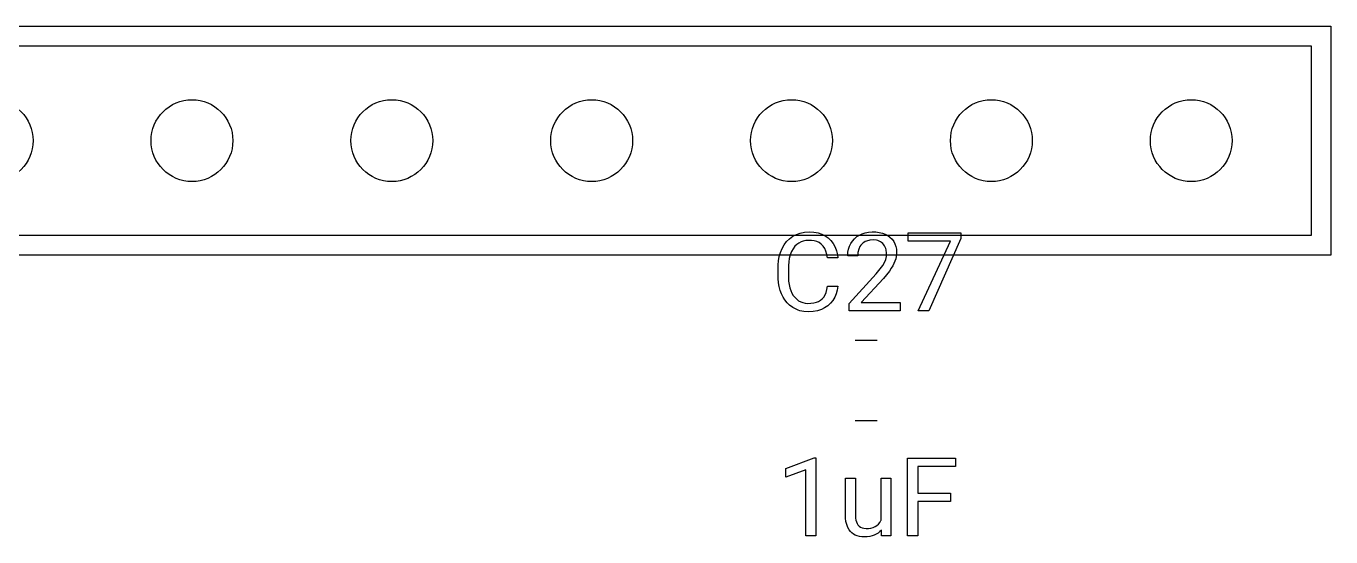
# Model space of a CAD drawing. Header units: inches. Extents: x 3.88 to 7.82, y -6.06 to -2.14.
# Drawn here: x 6.213 to 6.866, y -2.46 to -2.205 of the extents above; entities that cross this region are included whole.
import ezdxf

# ---------------------------------------------------------------- set-up
doc = ezdxf.new("R2010")
doc.units = ezdxf.units.IN
doc.header["$MEASUREMENT"] = 0
doc.layers.add('F.Silkscreen', color=41, linetype='CONTINUOUS', true_color=0xf2eda1)

msp = doc.modelspace()

# ---------------------------------------------------------------- linework, layer by layer
at = {"layer": 'F.Silkscreen', "linetype": 'CONTINUOUS'}
for p, q in [((4.82657, -2.20472), (6.86634, -2.20472)), ((6.86634, -2.20472), (6.86634, -2.31929)), ((4.83642, -2.21457), (6.8565, -2.21457)), ((4.83642, -2.21457), (6.8565, -2.21457)), ((6.8565, -2.21457), (6.8565, -2.30945)), ((6.8565, -2.21457), (6.8565, -2.30945)), ((6.8565, -2.30945), (4.83642, -2.30945)), ((6.8565, -2.30945), (4.83642, -2.30945)), ((6.59399, -2.31254), (6.59546, -2.31108)), ((6.59546, -2.31108), (6.59713, -2.30986)), ((6.59713, -2.30986), (6.59897, -2.3089)), ((6.59897, -2.3089), (6.60083, -2.30824)), ((6.60083, -2.30824), (6.60295, -2.30781)), ((6.60295, -2.30781), (6.60521, -2.30766)), ((6.60521, -2.30766), (6.60759, -2.30778)), ((6.60759, -2.30778), (6.60881, -2.30796)), ((6.60881, -2.30796), (6.60981, -2.30819)), ((6.60981, -2.30819), (6.61169, -2.30882)), ((6.61169, -2.30882), (6.61325, -2.30961)), ((6.61325, -2.30961), (6.6148, -2.3107)), ((6.6148, -2.3107), (6.61616, -2.31203)), ((6.62689, -2.31228), (6.62796, -2.31107)), ((6.62796, -2.31107), (6.62921, -2.31001)), ((6.62921, -2.31001), (6.63046, -2.30922)), ((6.63046, -2.30922), (6.63183, -2.30859)), ((6.63183, -2.30859), (6.63331, -2.30812)), ((6.63331, -2.30812), (6.6349, -2.30782)), ((6.6349, -2.30782), (6.63679, -2.30766)), ((6.63679, -2.30766), (6.63865, -2.3077)), ((6.63865, -2.3077), (6.64035, -2.30791)), ((6.64035, -2.30791), (6.64191, -2.30828)), ((6.64191, -2.30828), (6.64335, -2.30882)), ((6.64335, -2.30882), (6.64464, -2.30953)), ((6.64464, -2.30953), (6.64571, -2.31032)), ((6.64571, -2.31032), (6.64673, -2.31133)), ((6.65488, -2.31226), (6.65488, -2.30821)), ((6.65488, -2.30821), (6.68118, -2.30821)), ((6.68118, -2.31096), (6.66508, -2.34707)), ((6.68118, -2.30821), (6.68118, -2.31096)), ((6.59095, -2.31789), (6.59178, -2.31591)), ((6.59178, -2.31591), (6.59279, -2.31412)), ((6.59279, -2.31412), (6.59399, -2.31254)), ((6.59643, -2.31751), (6.5958, -2.31912)), ((6.59722, -2.31608), (6.59643, -2.31751)), ((6.59818, -2.31484), (6.59722, -2.31608)), ((6.59906, -2.31399), (6.59818, -2.31484)), ((6.60015, -2.31322), (6.59906, -2.31399)), ((6.60121, -2.31267), (6.60015, -2.31322)), ((6.60235, -2.31226), (6.60121, -2.31267)), ((6.60358, -2.312), (6.60235, -2.31226)), ((6.6049, -2.31188), (6.60358, -2.312)), ((6.60645, -2.31191), (6.6049, -2.31188)), ((6.60779, -2.31209), (6.60645, -2.31191)), ((6.60911, -2.31246), (6.60779, -2.31209)), ((6.61036, -2.31304), (6.60911, -2.31246)), ((6.61136, -2.31377), (6.61036, -2.31304)), ((6.6123, -2.31475), (6.61136, -2.31377)), ((6.61309, -2.31598), (6.6123, -2.31475)), ((6.61368, -2.31734), (6.61309, -2.31598)), ((6.61415, -2.31891), (6.61368, -2.31734)), ((6.61616, -2.31203), (6.61731, -2.31354)), ((6.61731, -2.31354), (6.61824, -2.31525)), ((6.61824, -2.31525), (6.61895, -2.31713)), ((6.61895, -2.31713), (6.61944, -2.3192)), ((6.62471, -2.31787), (6.62498, -2.31635)), ((6.62498, -2.31635), (6.62547, -2.31479)), ((6.62547, -2.31479), (6.6261, -2.31348)), ((6.6261, -2.31348), (6.62689, -2.31228)), ((6.63007, -2.31633), (6.62969, -2.3179)), ((6.6307, -2.31496), (6.63007, -2.31633)), ((6.6311, -2.31436), (6.6307, -2.31496)), ((6.63157, -2.3138), (6.6311, -2.31436)), ((6.63211, -2.31331), (6.63157, -2.3138)), ((6.6327, -2.31289), (6.63211, -2.31331)), ((6.63334, -2.31253), (6.6327, -2.31289)), ((6.63404, -2.31223), (6.63334, -2.31253)), ((6.63558, -2.31184), (6.63404, -2.31223)), ((6.63742, -2.31171), (6.63558, -2.31184)), ((6.63895, -2.31187), (6.63742, -2.31171)), ((6.63962, -2.31204), (6.63895, -2.31187)), ((6.64032, -2.3123), (6.63962, -2.31204)), ((6.64097, -2.31264), (6.64032, -2.3123)), ((6.64151, -2.31301), (6.64097, -2.31264)), ((6.64207, -2.3135), (6.64151, -2.31301)), ((6.64257, -2.31405), (6.64207, -2.3135)), ((6.64299, -2.31465), (6.64257, -2.31405)), ((6.64335, -2.31528), (6.64299, -2.31465)), ((6.64363, -2.31596), (6.64335, -2.31528)), ((6.64384, -2.31669), (6.64363, -2.31596)), ((6.64405, -2.31827), (6.64384, -2.31669)), ((6.64673, -2.31133), (6.64757, -2.31245)), ((6.64757, -2.31245), (6.64817, -2.31357)), ((6.64817, -2.31357), (6.64865, -2.31492)), ((6.64865, -2.31492), (6.64893, -2.31623)), ((6.64893, -2.31623), (6.64905, -2.31779)), ((6.67594, -2.31226), (6.65488, -2.31226)), ((6.65988, -2.34707), (6.67594, -2.31226)), ((6.86634, -2.31929), (4.82657, -2.31929)), ((6.58976, -2.3242), (6.58995, -2.32213)), ((6.58976, -2.33096), (6.58976, -2.3242)), ((6.58995, -2.32213), (6.59033, -2.32002)), ((6.59033, -2.32002), (6.59095, -2.31789)), ((6.59505, -2.32269), (6.59491, -2.32442)), ((6.59534, -2.32091), (6.59505, -2.32269)), ((6.5958, -2.31912), (6.59534, -2.32091)), ((6.61449, -2.32069), (6.61415, -2.31891)), ((6.61965, -2.32069), (6.61449, -2.32069)), ((6.61944, -2.3192), (6.61965, -2.32069)), ((6.62461, -2.31967), (6.62471, -2.31787)), ((6.62957, -2.31967), (6.62461, -2.31967)), ((6.62969, -2.3179), (6.62957, -2.31967)), ((6.64211, -2.32442), (6.64302, -2.32292)), ((6.64302, -2.32292), (6.64362, -2.32143)), ((6.64362, -2.32143), (6.64397, -2.31991)), ((6.64397, -2.31991), (6.64405, -2.31827)), ((6.64765, -2.32352), (6.64711, -2.32457)), ((6.64819, -2.32228), (6.64765, -2.32352)), ((6.6486, -2.32109), (6.64819, -2.32228)), ((6.64888, -2.31993), (6.6486, -2.32109)), ((6.64903, -2.31881), (6.64888, -2.31993)), ((6.64905, -2.31779), (6.64903, -2.31881)), ((6.59491, -2.32442), (6.5949, -2.33056)), ((6.5949, -2.33056), (6.59501, -2.33224)), ((6.62535, -2.34352), (6.63882, -2.32856)), ((6.63882, -2.32856), (6.6408, -2.3262)), ((6.6408, -2.3262), (6.64211, -2.32442)), ((6.64403, -2.32908), (6.6424, -2.33101)), ((6.64543, -2.32723), (6.64403, -2.32908)), ((6.64634, -2.32588), (6.64543, -2.32723)), ((6.64711, -2.32457), (6.64634, -2.32588)), ((6.58995, -2.33314), (6.58976, -2.33096)), ((6.59026, -2.33496), (6.58995, -2.33314)), ((6.59076, -2.33689), (6.59026, -2.33496)), ((6.59142, -2.33868), (6.59076, -2.33689)), ((6.59501, -2.33224), (6.59525, -2.33398)), ((6.59525, -2.33398), (6.59563, -2.33559)), ((6.59563, -2.33559), (6.59607, -2.33693)), ((6.59607, -2.33693), (6.59669, -2.3383)), ((6.61371, -2.33794), (6.61415, -2.33644)), ((6.61415, -2.33644), (6.61449, -2.33474)), ((6.61449, -2.33474), (6.61965, -2.33474)), ((6.61931, -2.33677), (6.61879, -2.33864)), ((6.61965, -2.33474), (6.61931, -2.33677)), ((6.6424, -2.33101), (6.6313, -2.34305)), ((6.59225, -2.34034), (6.59142, -2.33868)), ((6.59312, -2.34171), (6.59225, -2.34034)), ((6.59426, -2.34311), (6.59312, -2.34171)), ((6.59552, -2.34434), (6.59426, -2.34311)), ((6.59669, -2.3383), (6.59736, -2.33943)), ((6.59736, -2.33943), (6.59821, -2.34054)), ((6.59821, -2.34054), (6.59907, -2.34139)), ((6.59907, -2.34139), (6.60001, -2.34209)), ((6.60001, -2.34209), (6.60104, -2.34264)), ((6.60104, -2.34264), (6.60215, -2.34304)), ((6.60215, -2.34304), (6.60335, -2.3433)), ((6.60335, -2.3433), (6.60463, -2.3434)), ((6.60463, -2.3434), (6.6062, -2.34336)), ((6.6062, -2.34336), (6.60761, -2.34318)), ((6.60761, -2.34318), (6.60888, -2.34286)), ((6.60888, -2.34286), (6.61002, -2.34241)), ((6.61002, -2.34241), (6.61101, -2.34182)), ((6.61101, -2.34182), (6.61187, -2.34109)), ((6.61187, -2.34109), (6.61256, -2.34025)), ((6.61256, -2.34025), (6.61321, -2.33914)), ((6.61321, -2.33914), (6.61371, -2.33794)), ((6.61599, -2.34335), (6.61459, -2.34464)), ((6.61709, -2.342), (6.61599, -2.34335)), ((6.61808, -2.34033), (6.61709, -2.342)), ((6.61879, -2.33864), (6.61808, -2.34033)), ((6.62535, -2.34707), (6.62535, -2.34352)), ((6.6313, -2.34305), (6.65083, -2.34305)), ((6.65083, -2.34305), (6.65083, -2.34707)), ((6.59705, -2.34548), (6.59552, -2.34434)), ((6.59871, -2.34638), (6.59705, -2.34548)), ((6.59977, -2.3468), (6.59871, -2.34638)), ((6.60069, -2.34708), (6.59977, -2.3468)), ((6.60263, -2.34747), (6.60069, -2.34708)), ((6.60471, -2.34762), (6.60263, -2.34747)), ((6.60721, -2.3475), (6.60471, -2.34762)), ((6.60949, -2.3471), (6.60721, -2.3475)), ((6.61141, -2.34649), (6.60949, -2.3471)), ((6.61301, -2.34571), (6.61141, -2.34649)), ((6.61459, -2.34464), (6.61301, -2.34571)), ((6.65083, -2.34707), (6.62535, -2.34707)), ((6.66508, -2.34707), (6.65988, -2.34707)), ((6.62832, -2.36181), (6.63939, -2.36181)), ((6.62832, -2.40197), (6.63939, -2.40197)), ((6.59366, -2.42593), (6.60783, -2.42061)), ((6.60783, -2.42061), (6.60858, -2.42061)), ((6.60858, -2.42061), (6.60858, -2.45967)), ((6.65453, -2.45967), (6.65453, -2.42081)), ((6.65453, -2.42081), (6.67858, -2.42081)), ((6.67858, -2.42081), (6.67858, -2.42502)), ((6.59366, -2.43041), (6.59366, -2.42593)), ((6.60362, -2.42675), (6.59366, -2.43041)), ((6.60362, -2.45967), (6.60362, -2.42675)), ((6.67858, -2.42502), (6.65965, -2.42502)), ((6.65965, -2.42502), (6.65965, -2.43829)), ((6.62346, -2.44959), (6.62346, -2.43077)), ((6.62346, -2.43077), (6.62843, -2.43077)), ((6.62843, -2.43077), (6.62843, -2.44963)), ((6.6413, -2.45179), (6.6413, -2.43077)), ((6.6413, -2.43077), (6.64622, -2.43077)), ((6.64622, -2.43077), (6.64622, -2.45967)), ((6.65965, -2.43829), (6.67594, -2.43829)), ((6.67594, -2.43829), (6.67594, -2.4425)), ((6.67594, -2.4425), (6.65965, -2.4425)), ((6.65965, -2.4425), (6.65965, -2.45967)), ((6.62351, -2.45086), (6.62346, -2.44959)), ((6.6237, -2.45247), (6.62351, -2.45086)), ((6.62406, -2.45406), (6.6237, -2.45247)), ((6.62458, -2.45547), (6.62406, -2.45406)), ((6.62843, -2.44963), (6.62849, -2.45079)), ((6.62849, -2.45079), (6.62864, -2.45183)), ((6.62864, -2.45183), (6.62889, -2.45275)), ((6.62889, -2.45275), (6.62924, -2.45356)), ((6.62924, -2.45356), (6.62967, -2.45426)), ((6.62967, -2.45426), (6.6303, -2.45492)), ((6.63835, -2.45502), (6.63914, -2.45452)), ((6.63914, -2.45452), (6.63994, -2.45383)), ((6.63994, -2.45383), (6.64062, -2.453)), ((6.64062, -2.453), (6.64118, -2.45205)), ((6.64118, -2.45205), (6.6413, -2.45179)), ((6.60858, -2.45967), (6.60362, -2.45967)), ((6.62528, -2.4567), (6.62458, -2.45547)), ((6.62591, -2.4575), (6.62528, -2.4567)), ((6.62663, -2.45821), (6.62591, -2.4575)), ((6.62745, -2.45881), (6.62663, -2.45821)), ((6.62835, -2.45931), (6.62745, -2.45881)), ((6.62934, -2.4597), (6.62835, -2.45931)), ((6.63041, -2.45998), (6.62934, -2.4597)), ((6.6303, -2.45492), (6.63105, -2.45542)), ((6.63157, -2.46015), (6.63041, -2.45998)), ((6.63105, -2.45542), (6.6318, -2.45573)), ((6.63281, -2.46022), (6.63157, -2.46015)), ((6.6318, -2.45573), (6.63264, -2.45593)), ((6.63264, -2.45593), (6.63374, -2.456)), ((6.63431, -2.46016), (6.63281, -2.46022)), ((6.63374, -2.456), (6.63494, -2.45595)), ((6.63558, -2.46), (6.63431, -2.46016)), ((6.63494, -2.45595), (6.63619, -2.45577)), ((6.63676, -2.45973), (6.63558, -2.46)), ((6.63619, -2.45577), (6.63733, -2.45546)), ((6.63786, -2.45936), (6.63676, -2.45973)), ((6.63733, -2.45546), (6.63835, -2.45502)), ((6.63888, -2.45888), (6.63786, -2.45936)), ((6.63981, -2.45829), (6.63888, -2.45888)), ((6.64066, -2.45759), (6.63981, -2.45829)), ((6.64142, -2.45679), (6.64066, -2.45759)), ((6.64154, -2.45967), (6.64142, -2.45679)), ((6.64622, -2.45967), (6.64154, -2.45967)), ((6.65965, -2.45967), (6.65453, -2.45967))]:
    msp.add_line(p, q, dxfattribs=at)
at = {"layer": 'F.Silkscreen'}
for centre in [(6.19646, -2.26201), (6.29646, -2.26201), (6.39646, -2.26201), (6.49646, -2.26201), (6.59646, -2.26201), (6.69646, -2.26201), (6.79646, -2.26201)]:
    msp.add_circle(centre, 0.02047, dxfattribs=at)

doc.saveas('drawing.dxf')
